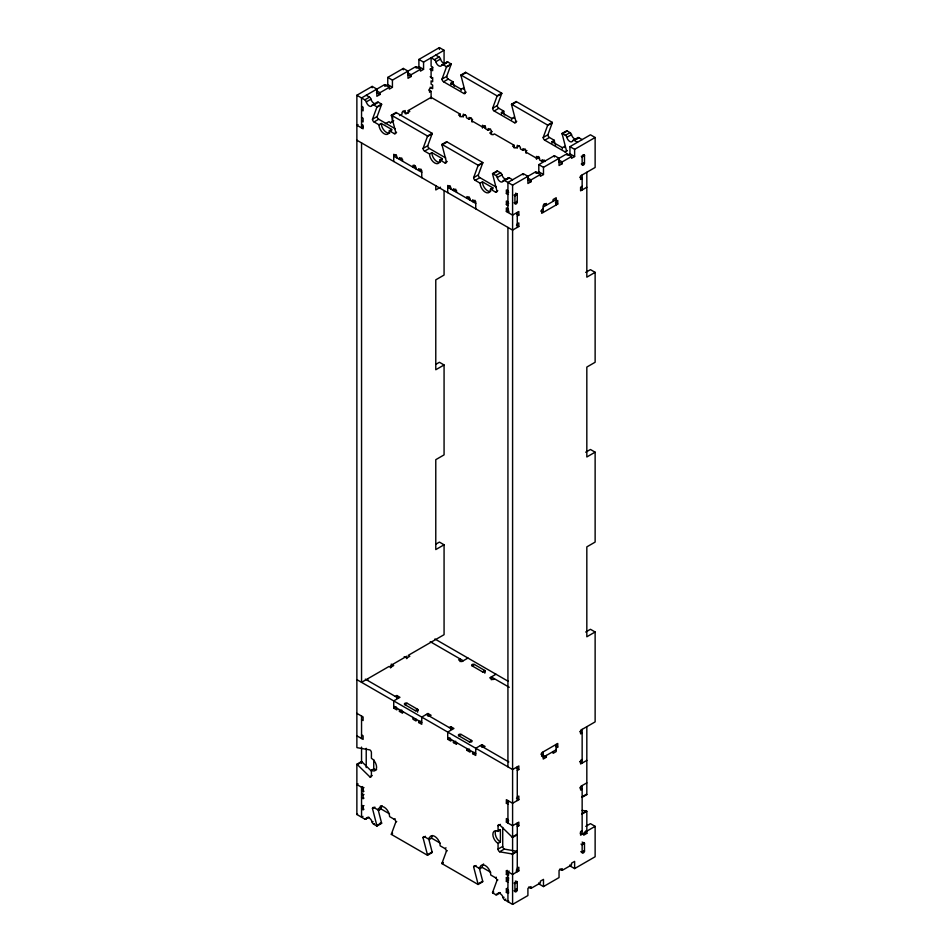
<?xml version="1.0" encoding="UTF-8"?>
<svg xmlns="http://www.w3.org/2000/svg" width="952" height="952" viewBox="0 0 952 952"><rect width="100%" height="100%" fill="white"/><g stroke="black" fill="none" stroke-linecap="round" stroke-linejoin="round"><path stroke-width="1.43" d="M378.955 124.783L381.3 123.439L391.677 129.424L389.344 130.781A7.342 4.236 60 0 1 384.156 133.768A7.342 4.236 60 0 1 378.955 124.783L374.029 121.939A2.201 1.273 60 0 1 372.47 119.238L376.861 107.302A2.201 1.273 60 0 0 376.921 106.826L381.597 104.125L378.313 102.233A2.201 1.273 60 0 0 376.837 102.578A4.403 2.547 60 0 1 373.91 103.28A4.403 2.547 60 0 1 370.971 99.186A2.201 1.273 60 0 0 369.507 97.14L366.222 95.248M372.47 119.238L377.147 116.537L381.526 104.601A2.201 1.273 60 0 0 381.597 104.125M466.159 92.118L463.826 93.463L443.584 81.777A2.201 1.273 60 0 1 442.025 79.087L446.417 67.14A2.201 1.273 60 0 0 446.476 66.664L451.153 63.974L447.868 62.07A2.201 1.273 60 0 0 446.393 62.427A4.403 2.547 60 0 1 443.465 63.129A4.403 2.547 60 0 1 440.526 59.036A2.201 1.273 60 0 0 439.062 56.989L435.778 55.097M442.025 79.087L446.702 76.386L451.081 64.45A2.201 1.273 60 0 0 451.153 63.974M429.542 153.986L431.875 152.641L442.263 158.627L439.919 159.984A7.342 4.236 60 0 1 434.731 162.982A7.342 4.236 60 0 1 429.542 153.986L424.616 151.142A2.201 1.273 60 0 1 423.057 148.441L427.436 136.505A2.201 1.273 60 0 0 427.507 136.029L432.172 133.328L396.056 112.479L391.379 115.168A2.201 1.273 60 0 0 391.439 115.727L395.83 132.721A2.201 1.273 60 0 1 394.271 133.625L389.344 130.781M423.057 148.441L427.722 145.751L432.113 133.804A2.201 1.273 60 0 0 432.172 133.328M516.746 121.32L514.413 122.665L494.171 110.979A2.201 1.273 60 0 1 492.612 108.29L496.992 96.342A2.201 1.273 60 0 0 497.063 95.866L501.728 93.177L465.611 72.316L460.935 75.018A2.201 1.273 60 0 0 460.994 75.565L465.385 92.57A2.201 1.273 60 0 1 463.826 93.463M492.612 108.29L497.277 105.589L501.668 93.653A2.201 1.273 60 0 0 501.728 93.177M480.129 183.189L482.462 181.844L492.838 187.841L490.506 189.186A7.342 4.236 60 0 1 485.318 192.185A7.342 4.236 60 0 1 480.129 183.189L475.191 180.345A2.201 1.273 60 0 1 473.644 177.643L478.023 165.707A2.201 1.273 60 0 0 478.094 165.231L482.759 162.53L446.631 141.681L441.966 144.371A2.201 1.273 60 0 0 442.025 144.93L446.417 161.923A2.201 1.273 60 0 1 444.858 162.828L439.919 159.984M473.644 177.643L478.309 174.954L482.7 163.018A2.201 1.273 60 0 0 482.759 162.53M567.332 150.523L565 151.88L544.746 140.182A2.201 1.273 60 0 1 543.199 137.493L547.578 125.557A2.201 1.273 60 0 0 547.65 125.081L552.315 122.38L516.186 101.519L511.522 104.22A2.201 1.273 60 0 0 511.581 104.768L515.972 121.773A2.201 1.273 60 0 1 514.413 122.665M543.199 137.493L547.864 134.791L552.255 122.856A2.201 1.273 60 0 0 552.315 122.38M428.555 838.212L432.113 852.028A2.201 1.273 60 0 1 432.172 852.576L427.507 855.277L391.379 834.416A2.201 1.273 60 0 1 391.439 833.94L395.83 822.004L396.71 821.493M479.13 867.415L482.7 881.231A2.201 1.273 60 0 1 482.759 881.778L478.094 884.479L441.966 863.619A2.201 1.273 60 0 1 442.025 863.143L446.417 851.207L447.285 850.695M528.681 887.014L531.026 888.371L531.026 886.574L527.908 888.371L527.908 895.558L512.592 904.4L504.643 899.807A2.201 1.273 60 0 1 503.168 897.76A4.403 2.547 60 0 0 500.228 893.666A4.403 2.547 60 0 0 497.301 894.368A2.201 1.273 60 0 1 495.825 894.725L492.541 892.821A2.201 1.273 60 0 1 492.612 892.345L496.992 880.41L497.872 879.91M371.387 771.096L361.986 761.874A2.201 1.273 60 0 0 361.546 761.541L356.869 764.242A2.201 1.273 60 0 1 357.321 764.575L369.852 776.868A2.201 1.273 60 0 0 371.411 775.975L371.411 770.275A7.342 4.236 60 0 0 376.599 767.276A7.342 4.236 60 0 0 371.411 758.292L371.411 752.592A2.201 1.273 60 0 0 369.852 749.902L357.321 747.725A2.201 1.273 60 0 1 356.869 747.546L356.869 95.248L372.184 86.406L376.861 89.107L376.861 96.295L379.967 94.498L379.967 92.701L389.32 87.31L389.32 89.107L392.426 87.31L392.426 80.111L387.762 77.421L387.762 84.609L392.426 87.31M387.762 77.421L403.327 68.425L408.003 71.126L408.003 78.314L411.121 76.517L411.121 74.72L420.463 69.329L420.463 71.126L423.569 69.329L423.569 62.13L444.072 50.301L444.072 63.403M423.569 69.329L418.904 66.628L418.904 59.441L439.407 47.6L444.072 50.301M389.32 87.31L384.644 84.609L361.546 97.949L361.546 127.913L363.105 127.021M392.426 80.111L415.786 66.628L420.463 69.329M385.036 86.18L387.762 84.609M416.571 67.973L418.904 66.628M356.869 95.248L364.83 99.841L369.507 97.14M430.161 69.234L432.66 70.674L432.66 67.08L431.101 66.176L431.101 57.786L434.386 59.69L439.062 56.989M364.83 99.841A2.201 1.273 60 0 1 366.294 101.888L370.971 99.186M434.386 59.69A2.201 1.273 60 0 1 435.849 61.737L440.526 59.036M366.294 101.888A4.403 2.547 60 0 0 369.233 105.981A4.403 2.547 60 0 0 372.172 105.279L376.837 102.578M435.849 61.737A4.403 2.547 60 0 0 438.789 65.819A4.403 2.547 60 0 0 441.728 65.117L446.393 62.427M372.172 105.279A2.201 1.273 60 0 1 373.636 104.934L378.313 102.233M441.728 65.117A2.201 1.273 60 0 1 443.192 64.772L447.868 62.07M376.861 107.302L381.526 104.601M446.417 67.14L451.081 64.45M358.047 124.545L356.869 125.224L363.105 128.817L363.105 125.224L361.546 124.319M432.267 87.084L429.542 88.655L429.542 92.249L431.101 91.356L431.101 98.663M374.029 121.939L378.706 119.238L395.151 128.734M443.584 81.777L448.261 79.087L453.188 81.931A7.342 4.236 60 0 0 454.271 86.216M391.439 115.727L396.115 113.026A2.201 1.273 60 0 1 396.056 112.479M460.994 75.565L465.671 72.864A2.201 1.273 60 0 1 465.611 72.316M450.974 84.657A7.342 4.236 60 0 1 450.855 83.276L453.188 81.931M392.771 117.679L392.176 121.618M385.251 123.819L389.059 121.618L390.629 123.189M399.519 115.585L402.041 114.121L402.041 112.324L405.159 110.527L405.159 113.669M408.265 113.228L408.265 110.539L431.101 97.342L460.173 114.133L460.173 116.822M390.618 122.522L393.723 120.725M405.742 113.788L409.824 111.432L408.265 110.539M461.113 90.499A7.342 4.236 60 0 0 461.232 89.274L463.565 87.917A7.342 4.236 60 0 1 463.445 89.155M394.271 133.625L396.603 132.28M460.173 114.133L458.614 115.025L461.72 116.822L465.468 114.668M427.436 136.505L432.113 133.804M496.992 96.342L501.668 93.653M396.222 154.652L393.723 156.08L421.76 172.264M401.768 158.032L399.435 159.377L399.435 157.58L402.553 159.377L402.553 161.185M463.279 117.013L463.279 114.133L466.397 115.93L466.397 117.727L468.991 119.226L471.323 117.881M424.616 151.142L429.281 148.441L445.726 157.937M494.171 110.979L498.836 108.29L503.775 111.134A7.342 4.236 60 0 0 504.631 114.942M442.025 144.93L446.702 142.229A2.201 1.273 60 0 1 446.631 141.681M511.581 104.768L516.258 102.066A2.201 1.273 60 0 1 516.186 101.519M501.561 113.859A7.342 4.236 60 0 1 501.43 112.479L503.775 111.134M415.274 165.826L412.93 167.171L412.93 165.374L416.048 167.171L416.048 168.968M420.974 169.123L418.642 170.468L418.642 168.671L421.76 170.468L421.76 177.667M482.485 128.092L482.485 125.224L485.603 127.021L485.603 128.817L488.197 130.317L490.53 128.96M511.688 119.702A7.342 4.236 60 0 0 511.819 118.476L514.151 117.132A7.342 4.236 60 0 1 514.032 118.357M492.243 131.566L489.756 133.006L492.874 134.803L494.421 133.911L514.151 145.299L514.151 147.988M444.858 162.828L447.19 161.483M440.514 187.211L435.778 189.948L435.778 185.533M478.023 165.707L482.7 163.018M547.578 125.557L552.255 122.856M514.151 145.299L512.592 146.191L515.71 147.988L519.447 145.834M450.201 185.819L447.714 187.246L475.738 203.43M455.758 189.198L453.426 190.543L453.426 188.746L456.532 190.543L456.532 192.352M517.269 148.179L517.269 145.299L520.375 147.096L520.375 148.893L522.981 150.392L525.314 149.047M475.191 180.345L479.868 177.643L496.313 187.139M544.746 140.182L549.423 137.493L554.35 140.337A7.342 4.236 60 0 0 555.682 145.097M490.506 189.186L495.445 192.03A2.201 1.273 60 0 0 496.992 191.138L492.612 174.133A2.201 1.273 60 0 1 492.541 173.573L497.218 170.884L500.502 172.776A2.201 1.273 60 0 1 501.966 174.823A4.403 2.547 60 0 0 504.905 178.916A4.403 2.547 60 0 0 507.844 178.214A2.201 1.273 60 0 1 509.308 177.869L512.592 179.761M565 151.88A2.201 1.273 60 0 0 566.547 150.975L562.168 133.97A2.201 1.273 60 0 1 562.096 133.423L566.773 130.721L570.058 132.625A2.201 1.273 60 0 1 571.521 134.672A4.403 2.547 60 0 0 574.461 138.754A4.403 2.547 60 0 0 577.4 138.052A2.201 1.273 60 0 1 578.864 137.707L582.148 139.599M492.612 174.133L497.277 171.431A2.201 1.273 60 0 1 497.218 170.884M562.168 133.97L566.833 131.281A2.201 1.273 60 0 1 566.773 130.721M552.136 143.062A7.342 4.236 60 0 1 552.017 141.681L554.35 140.337M492.541 173.573L495.825 175.477L500.502 172.776M562.096 133.423L565.381 135.315L570.058 132.625M495.825 175.477A2.201 1.273 60 0 1 497.301 177.524L501.966 174.823M565.381 135.315A2.201 1.273 60 0 1 566.856 137.362L571.521 134.672M469.253 196.993L466.92 198.337L466.92 196.54L470.026 198.337L470.026 200.134M497.301 177.524A4.403 2.547 60 0 0 500.228 181.618A4.403 2.547 60 0 0 503.168 180.916L507.844 178.214M566.856 137.362A4.403 2.547 60 0 0 569.784 141.455A4.403 2.547 60 0 0 572.723 140.753L577.4 138.052M503.168 180.916A2.201 1.273 60 0 1 504.643 180.559L509.308 177.869M572.723 140.753A2.201 1.273 60 0 1 574.199 140.408L578.864 137.707M562.275 148.905A7.342 4.236 60 0 0 562.394 147.679L564.738 146.334A7.342 4.236 60 0 1 564.607 147.56M474.965 200.289L472.62 201.634L472.62 199.837L475.738 201.634L475.738 208.833M536.476 159.258L536.476 156.39L539.582 158.187L539.582 159.984L542.176 161.483L544.52 160.126M543.485 174.513L538.808 171.812L538.808 164.625L543.485 167.326L543.485 174.513L540.367 176.31L540.367 174.513L531.026 179.904L531.026 181.713L527.908 183.51L527.908 176.31L523.231 173.621L507.928 182.451L507.928 212.427L509.094 211.749M538.808 164.625L554.385 155.64L559.05 158.329L559.05 165.529L562.168 163.732L562.168 161.923L571.509 156.533L571.509 158.329L574.627 156.533L574.627 149.345L595.131 137.504L595.131 167.469L580.589 175.858L580.589 179.464L582.148 178.56L579.816 177.215M574.627 156.533L569.95 153.831L569.95 146.644L590.454 134.803L595.131 137.504M495.445 192.03L497.777 190.686M504.643 180.559L512.592 185.152L535.69 171.812L540.367 174.513M543.485 167.326L566.833 153.831L571.509 156.533M536.476 173.169L538.808 171.812M567.808 155.069L569.95 153.831M507.928 190.852L506.369 189.948L506.369 193.542L508.701 192.197M514.925 195.791L517.269 194.446M582.148 156.985L584.48 155.64M507.928 201.931L506.369 201.039L506.369 204.632L508.701 203.288M507.928 208.833L506.369 207.929L506.369 211.522L508.701 210.178M517.269 216.021L518.828 215.128L518.828 211.522L512.592 215.128L506.369 211.522M543.223 207.036L556.194 199.539M517.269 223.815L518.828 222.911L518.828 226.505L512.592 230.11L356.869 140.206M543.235 208.821L541.676 209.726L541.676 213.319L557.765 204.025L557.765 200.432L556.206 201.336M582.148 186.354L580.589 187.246L580.589 190.852L586.825 187.246M585.706 272.403L590.454 269.666L595.131 272.367L595.131 362.272L586.825 367.067L586.825 456.972L595.131 452.176L595.131 542.081L586.825 546.876L586.825 636.781L595.131 631.985L595.131 721.89L580.589 730.279L580.589 733.885L582.148 732.981L579.816 731.636M435.849 364.33L439.407 362.272L444.072 364.973L444.072 454.877L435.778 459.673L435.778 549.578L444.072 544.782L444.072 634.687L408.265 655.357L409.824 656.261L406.706 658.058L404.207 656.618M595.131 272.367L586.825 277.163L586.825 172.264M444.072 364.973L435.778 369.757L435.778 279.852L444.072 275.057L444.072 190.781M585.706 452.212L590.454 449.475L595.131 452.176M435.849 544.139L439.407 542.081L444.072 544.782M395.282 696.424L396.841 695.519L399.959 697.316L393.723 700.91L393.723 708.109L396.841 709.906L396.841 708.109M467.956 658.058L461.72 661.652L458.614 659.855L460.173 658.962L460.173 661.652M393.723 708.109L396.068 706.753M407.218 703.314A1.654 0.952 0 0 0 404.886 703.314A1.654 0.952 0 0 0 404.886 704.658L407.218 703.314L417.607 709.299L417.607 712.179M472.109 665.853L474.441 664.508L484.83 670.494A1.654 0.952 0 0 1 484.83 671.85A1.654 0.952 0 0 1 482.485 671.85L472.109 665.853A1.654 0.952 0 0 1 472.109 664.508A1.654 0.952 0 0 1 474.441 664.508M399.435 709.609L399.435 711.406L401.768 710.049M415.274 710.656L417.607 709.299A1.654 0.952 0 0 1 417.607 710.656A1.654 0.952 0 0 1 415.274 710.656L404.886 704.658M482.485 671.85L484.83 670.494L484.83 673.195M429.542 716.202L431.101 715.297L427.983 713.5L421.76 717.094L421.76 724.293L418.642 722.497L418.642 720.688M495.98 674.242L489.756 677.836L492.874 679.633L494.421 678.74M418.642 722.497L420.974 721.14M585.706 632.033L590.454 629.284L595.131 631.985M357.321 764.575L361.986 761.874M371.411 770.275L373.743 768.93A7.342 4.236 60 0 0 376.611 769.585M449.273 727.59L450.82 726.685L453.937 728.482L447.714 732.076L447.714 739.276L450.82 741.072L450.82 739.276M369.852 776.868L372.184 775.523M358.047 783.853L356.869 784.531L363.105 788.125L363.973 787.613M362.712 786.554L361.546 787.221L361.546 817.197L362.95 816.388M447.714 739.276L450.046 737.931M363.295 789.803L361.546 790.814L363.105 791.719L363.973 791.219M458.876 735.825L461.208 734.48L471.585 740.477A1.654 0.952 0 0 1 471.585 741.822A1.654 0.952 0 0 1 469.253 741.822L458.876 735.825A1.654 0.952 0 0 1 458.876 734.48A1.654 0.952 0 0 1 461.208 734.48M362.712 793.444L361.546 794.123L363.105 795.015L363.973 794.515M453.426 740.775L453.426 742.572L455.758 741.227M361.546 797.716L363.105 798.609L363.973 798.109M469.253 741.822L471.585 740.477M361.546 805.202L363.105 806.106L363.973 805.594M363.295 807.796L361.546 808.807L363.105 809.7L363.973 809.2M466.92 748.569L466.92 750.366L469.253 749.01M356.869 764.242L356.869 814.495L357.559 814.103M483.521 747.368L485.08 746.463L481.974 744.666L475.738 748.26L475.738 755.46L472.62 753.663L472.62 751.866M377.968 809.01L381.526 822.826A2.201 1.273 60 0 1 381.597 823.373L376.921 826.074A2.201 1.273 60 0 0 376.861 825.515L372.47 808.522L374.909 807.117M472.62 753.663L474.965 752.306M372.47 808.522A2.201 1.273 60 0 1 374.029 807.617L378.706 810.319L381.038 808.962A7.711 4.451 60 0 1 382.168 805.773M356.869 814.495L364.83 819.089L368.043 817.232M364.83 819.089A2.201 1.273 60 0 0 366.294 818.732L368.924 817.221M366.294 818.732A4.403 2.547 60 0 1 369.233 818.03A4.403 2.547 60 0 1 372.172 822.123L373.041 821.624M372.172 822.123A2.201 1.273 60 0 0 373.636 824.17L374.517 823.67M376.861 825.515L381.526 822.826M378.706 810.319A7.711 4.451 60 0 1 384.156 807.165A7.711 4.451 60 0 1 389.606 816.614L394.271 819.303L395.151 818.803M391.439 833.94L392.617 833.262M391.379 834.416L392.26 833.916M517.269 770.442L518.828 769.537L518.828 765.943L512.592 769.537L356.869 679.633M556.206 747.963L557.765 747.058L557.765 743.464L541.676 752.758L541.676 756.352L543.235 755.448L540.891 754.103M543.223 757.256L556.194 749.759M546.341 755.448L546.341 757.245L543.235 759.042L543.223 751.866M427.507 855.277A2.201 1.273 60 0 0 427.436 854.717L423.057 837.724L425.484 836.32M423.057 837.724A2.201 1.273 60 0 1 424.616 836.82L429.281 839.521L431.625 838.165A7.711 4.451 60 0 1 432.315 835.487M517.269 796.967L518.828 796.062L518.828 799.656L512.592 803.262L506.369 799.656L506.369 803.262L508.701 801.905M582.148 759.506L580.589 760.398L580.589 763.992L586.825 760.398M427.436 854.717L432.113 852.028M429.281 839.521A7.711 4.451 60 0 1 434.731 836.368A7.711 4.451 60 0 1 440.181 845.816L444.858 848.506L446.024 847.839M499.622 851.79L504.286 849.089L516.817 851.266A2.201 1.273 60 0 1 517.269 851.445L512.592 854.146A2.201 1.273 60 0 0 512.152 853.956L499.622 851.79A2.201 1.273 60 0 1 498.063 849.089L498.063 843.401A7.342 4.236 60 0 1 492.874 834.404A7.342 4.236 60 0 1 498.063 831.417L498.063 825.717L500.395 824.372M507.928 819.434L506.369 818.542L506.369 822.135L508.701 820.791M442.025 863.143L443.192 862.464M441.966 863.619L443.132 862.952M498.063 831.417L500.395 830.061L500.395 842.056L498.063 843.401M586.825 782.877L580.589 786.471L580.589 790.065L582.148 789.172L579.816 787.828M517.269 826.633L518.828 825.729L518.828 822.135L512.592 825.729L506.369 822.135M512.152 837.117L516.817 834.416A2.201 1.273 60 0 0 517.269 834.749L512.592 837.451A2.201 1.273 60 0 1 512.152 837.117L499.622 824.825A2.201 1.273 60 0 0 498.063 825.717M586.825 794.599L582.148 797.288A2.201 1.273 60 0 1 581.708 796.967L586.372 794.265A2.201 1.273 60 0 0 586.825 794.599L586.825 726.685M498.063 849.089L502.727 846.399L502.727 827.407M478.094 884.479A2.201 1.273 60 0 0 478.023 883.932L473.644 866.927L476.071 865.523M473.644 866.927A2.201 1.273 60 0 1 475.191 866.022L479.868 868.724L482.2 867.379A7.711 4.451 60 0 1 483.592 863.976M512.152 853.956L516.817 851.266M586.825 811.294A2.201 1.273 60 0 0 586.372 811.104L581.708 813.805A2.201 1.273 60 0 1 582.148 813.984L586.825 811.294L586.825 833.381L583.707 835.178L583.707 833.381M478.023 883.932L482.7 881.231M508.796 874.828L507.928 875.328L506.369 874.436L506.369 870.83L507.237 870.33M479.868 868.724A7.711 4.451 60 0 1 485.318 865.57A7.711 4.451 60 0 1 490.768 875.019L495.445 877.708L496.313 877.208M585.777 826.348L590.454 823.658L595.131 826.348L595.131 856.752L574.627 868.593L569.95 865.892L569.95 864.88M509.094 871.056L507.928 871.734L507.928 901.699L508.796 901.199M506.369 874.436L508.701 873.079M517.269 868.141L518.828 867.236L518.828 870.83L512.592 874.436L506.369 870.83M582.148 830.679L580.589 831.572L580.589 835.178L586.825 831.572L585.658 830.906M586.825 831.144L595.131 826.348M507.928 882.218L506.369 881.326L506.369 877.732L507.237 877.22M508.796 878.125L507.928 878.625L506.369 877.732M506.369 881.326L508.701 879.981M492.612 892.345L493.481 891.846M492.541 892.821L493.719 892.155M495.825 894.725L499.622 892.524M508.796 892.809L507.928 893.309L506.369 892.417L506.369 888.811L507.237 888.311M497.301 894.368L500.216 892.678M506.369 892.417L508.701 891.06M503.168 897.76L504.048 897.26M514.925 891.06L517.269 889.715L516.103 889.037M584.48 850.909L582.148 852.254L580.982 851.576M504.643 899.807L505.81 899.128M531.026 888.371L540.367 882.968L540.367 881.171L543.485 879.374L543.485 886.574L538.808 883.872L538.808 882.861M559.835 869.033L562.168 870.39L571.509 864.987L571.509 863.19L574.627 861.393L574.627 868.593M543.485 886.574L559.05 877.577L559.05 870.39L562.168 868.593L562.168 870.39M583.957 154.771L584.219 154.843A1.261 0.726 -60 0 1 584.492 155.414L584.48 163.125A1.654 0.952 -60 0 1 583.314 165.148A1.654 0.952 -60 0 1 582.148 164.482L581.279 163.97M582.196 810.378L586.372 811.104M443.192 64.772L446.476 66.664M460.935 75.018L497.063 95.866M511.522 104.22L547.65 125.081M574.199 140.408L577.483 142.3M418.904 59.441L423.569 62.13M569.95 146.644L574.627 149.345M583.314 154.736L584.48 155.414M430.221 69.044L431.101 69.555L431.101 77.267A1.654 0.952 -60 0 0 432.696 77.6M581.279 156.259L582.148 156.759L582.148 164.482L584.48 163.125L583.612 162.625M450.855 83.276L461.232 89.274M501.43 112.479L511.819 118.476M552.017 141.681L562.394 147.679M430.161 76.731L432.66 78.171L432.66 81.765L431.101 80.861L431.101 84.157L432.66 85.061L432.66 88.655L430.161 87.215M407.611 72.697L411.121 74.72M558.657 159.9L562.168 161.923M407.611 74.494L411.121 76.517M558.657 161.709L562.168 163.732M428.769 90L431.101 91.356M538.154 156.461L538.808 156.83A1.654 0.952 0 0 1 538.808 158.187A1.654 0.952 0 0 1 536.476 158.187L526.087 152.189A1.654 0.952 0 0 1 525.671 151.237A1.654 0.952 0 0 1 526.92 150.583M545.294 161.483L542.176 159.686L542.176 161.483M376.468 90.678L379.967 92.701M527.515 177.881L531.026 179.904M376.468 92.475L379.967 94.498M527.515 179.69L531.026 181.713M402.97 111.075L406.718 113.669M555.433 202.681L557.765 204.025M373.636 104.934L376.921 106.826M391.379 115.168L427.507 136.029M441.966 144.371L478.094 165.231M544.008 203.883L546.341 205.227L546.341 203.43L543.235 205.227L543.223 212.427L540.724 210.987M515.52 193.208L517.269 194.22L517.269 201.931A1.654 0.952 -60 0 1 516.103 203.954A1.654 0.952 -60 0 1 514.925 203.288L514.056 202.776M361.546 106.338L363.105 107.231L363.105 110.837L361.546 109.932M514.056 195.065L514.925 195.576L514.925 203.288L517.269 201.931L516.389 201.431M506.369 193.542L507.928 194.446M361.546 117.429L363.105 118.322L363.105 121.915L361.546 121.023M506.369 204.632L507.928 205.537M516.484 213.772L518.828 215.128M413.977 165.077L414.62 165.446M516.484 225.16L518.828 226.505M434.909 638.982L508.344 681.382M430.245 641.684L463.279 660.759M509.225 687.284L491.315 676.943L491.315 679.811M555.433 745.713L557.765 747.058M579.661 761.659L582.148 763.099L582.148 729.387M391.236 664.115L393.723 665.555L390.618 667.352L389.059 666.448L361.546 682.334L361.546 142.895M544.008 755.9L546.341 757.245M365.354 679.145L398.4 698.221M426.425 714.405L452.378 729.387M480.415 745.571L508.808 761.957M516.484 768.193L518.828 769.537M393.723 706.313L421.76 722.497M447.714 737.479L475.738 753.663M399.435 711.406L402.553 713.203L402.553 711.406M453.426 742.572L456.532 744.369L456.532 742.572M466.92 750.366L470.026 752.163L470.026 750.366M584.48 832.024L586.825 833.381M580.208 833.155L582.148 834.273L582.148 785.578M516.484 798.312L518.828 799.656M582.148 842.068L584.48 843.412L584.48 851.124A1.261 0.726 -60 0 1 584.219 852.004L584.052 852.266A1.928 1.107 -60 0 1 582.683 853.111L582.422 853.052A1.261 0.726 -60 0 1 582.148 852.48L582.148 844.757A1.654 0.952 -60 0 1 583.314 842.746A1.654 0.952 -60 0 1 584.48 843.412L582.148 844.757L580.982 844.091M356.869 713.357L363.105 716.951L363.105 720.545L361.546 719.641M506.369 803.262L507.928 804.154M583.612 850.624L584.48 851.124M581.279 851.969L582.148 852.48M361.546 734.932L363.105 735.825L363.105 739.418L356.869 735.825M516.484 824.384L518.828 825.729M516.484 869.485L518.828 870.83M516.103 871.056L517.269 871.734L517.269 823.04M515.318 881.1L517.269 882.218L517.269 889.942A1.261 0.726 -60 0 1 516.995 890.822L516.829 891.072A1.928 1.107 -60 0 1 515.472 891.917L515.282 891.893A1.261 0.726 -60 0 1 514.925 891.286L514.925 883.575A1.654 0.952 -60 0 1 516.103 881.552A1.654 0.952 -60 0 1 517.269 882.218L514.925 883.575L514.056 883.063M380.455 805.928L381.324 806.439M381.038 808.962L389.511 813.865M431.625 838.165L440.098 843.067M482.2 867.379L490.685 872.27M516.389 889.43L517.269 889.942M514.056 890.774L514.925 891.286M506.369 888.811L507.928 889.715M380.36 822.659L381.597 823.373M373.636 824.17L376.921 826.074M582.148 174.966L582.148 189.948M566.833 153.831L566.833 154.962M556.194 204.93L556.206 197.73L553.088 199.527L553.088 201.336M556.194 744.369L556.206 751.556L553.088 753.353L553.088 751.556M554.385 155.64L554.385 156.985M535.69 171.812L535.69 172.943M526.087 153.272L526.087 150.392L522.981 148.595L522.981 150.392M523.231 173.621L523.231 174.966M517.269 212.427L517.269 227.409M517.269 766.848L517.269 800.561M512.592 185.152L512.592 852.099M512.592 854.146L512.592 904.4M507.928 227.409L507.928 766.848M507.928 800.561L507.928 823.04M491.315 134.625L491.315 130.317L488.197 128.52L488.197 130.317M484.83 125.664L484.83 128.365M481.974 744.666L481.974 747.368M472.109 122.106L472.109 119.226L468.991 117.429L468.991 119.226M450.82 189.055L450.82 187.246L447.714 185.45L447.714 192.649M450.82 726.685L450.82 729.387M439.407 47.6L439.407 49.468M427.983 713.5L427.983 716.202M416.048 719.2L416.048 720.997L412.93 719.2L412.93 717.391M415.786 66.628L415.786 67.759M406.718 658.653L406.718 656.249L390.629 665.543L390.629 667.947M403.327 68.425L403.327 69.782M396.841 157.889L396.841 156.08L393.723 154.284L393.723 161.483M396.841 695.519L396.841 698.221M384.644 84.609L384.644 85.739M373.743 759.601L373.743 768.93M372.184 86.406L372.184 87.763M367.769 678.74L367.769 679.859M366.222 748.32L366.222 767.586M363.105 788.125L363.105 791.719M363.105 795.015L363.105 798.609M363.105 806.106L363.105 809.7M361.546 716.047L361.546 738.526M361.546 747.106L361.546 763.409M448.261 79.087A2.201 1.273 60 0 1 446.702 76.386M498.836 108.29A2.201 1.273 60 0 1 497.277 105.589M549.423 137.493A2.201 1.273 60 0 1 547.864 134.791M472.62 119.476A1.654 0.952 0 0 0 472.109 121.023L482.485 127.021A1.654 0.952 0 0 0 484.437 127.175A1.654 0.952 0 0 0 485.27 126.152M378.706 119.238A2.201 1.273 60 0 1 377.147 116.537M429.281 148.441A2.201 1.273 60 0 1 427.722 145.751M479.868 177.643A2.201 1.273 60 0 1 478.309 174.954M490.673 191.459A7.342 4.236 60 0 1 485.282 188.805A7.342 4.236 60 0 1 482.462 181.844M492.838 187.841A7.342 4.236 60 0 1 492.719 189.067M440.395 162.161A7.342 4.236 60 0 1 434.862 159.793A7.342 4.236 60 0 1 431.875 152.641M442.263 158.627A7.342 4.236 60 0 1 442.133 159.865M389.808 132.959A7.342 4.236 60 0 1 384.287 130.591A7.342 4.236 60 0 1 381.3 123.439M391.677 129.424A7.342 4.236 60 0 1 391.558 130.662M394.271 819.303A2.201 1.273 60 0 1 395.83 822.004M444.858 848.506A2.201 1.273 60 0 1 446.417 851.207M495.445 877.708A2.201 1.273 60 0 1 496.992 880.41M504.286 849.089A2.201 1.273 60 0 1 502.727 846.399M500.395 842.056A7.342 4.236 60 0 1 495.778 830.656M499.264 829.561A7.342 4.236 60 0 1 500.395 830.061M582.148 156.759A1.261 0.726 -60 0 1 582.422 155.878L582.588 155.616A1.928 1.107 -60 0 1 583.945 154.783M517.269 194.22A1.261 0.726 -60 0 0 516.995 193.649L516.829 193.589A1.928 1.107 -60 0 0 515.365 194.434L515.199 194.684A1.261 0.726 -60 0 0 514.925 195.576M432.696 67.592A1.928 1.107 -60 0 0 431.542 68.413L431.363 68.675A1.261 0.726 -60 0 0 431.101 69.555"/></g></svg>
